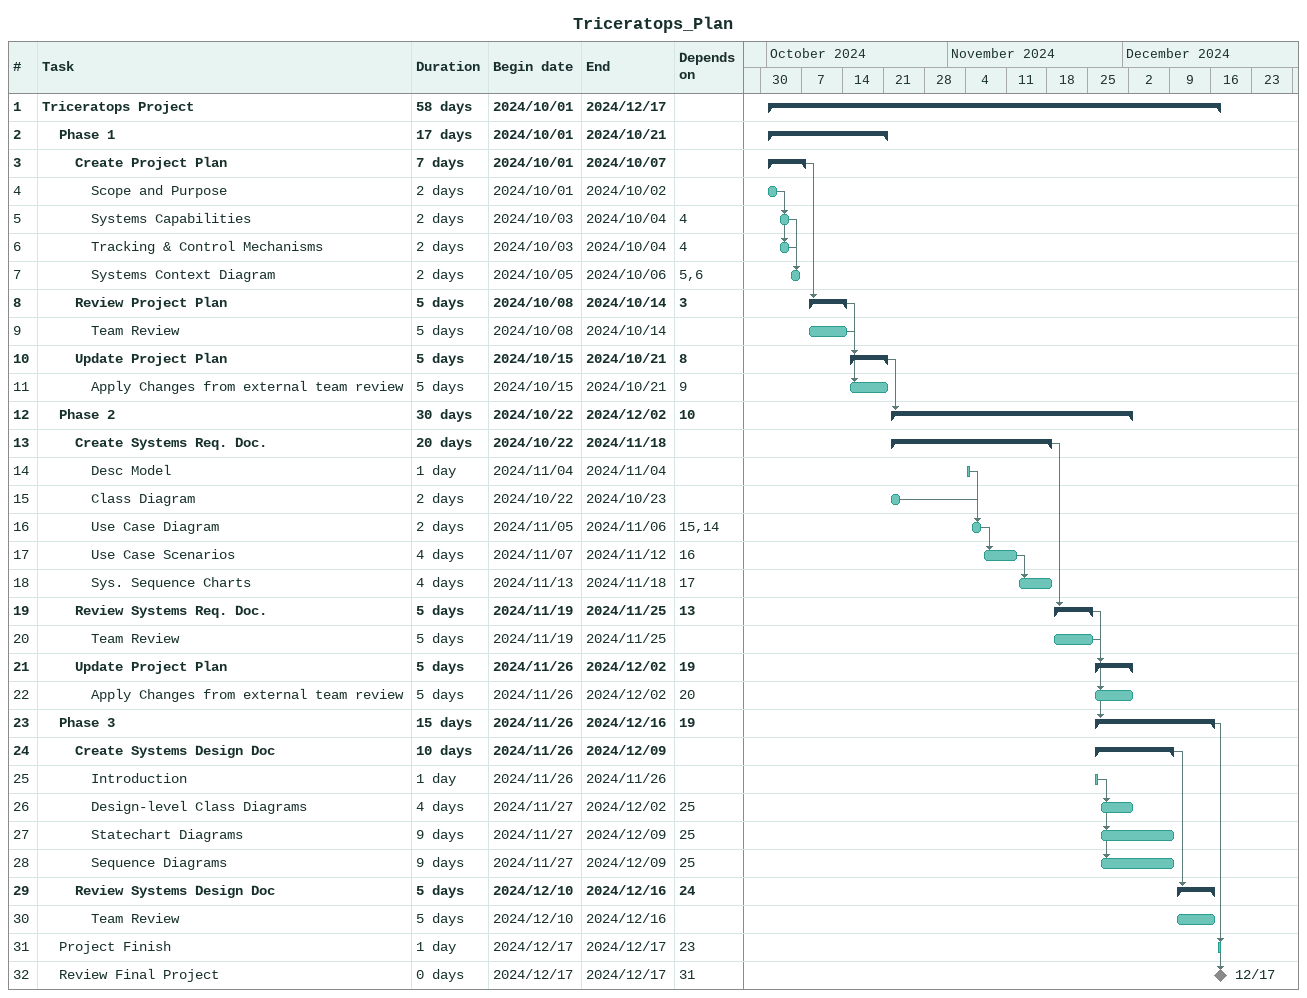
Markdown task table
Triceratops_Plan

| ID | Level | Task | Duration | Start | Finish | Predecessors |
|---|---|---|---|---|---|---|
| 1 | 1 | **Triceratops Project** | 58d | 2024-10-01 | 2024-12-17 |  |
| 2 | 2 | **Phase 1** | 17d | 2024-10-01 | 2024-10-21 |  |
| 3 | 3 | **Create Project Plan** | 7d | 2024-10-01 | 2024-10-07 |  |
| 4 | 4 | Scope and Purpose | 2d | 2024-10-01 | 2024-10-02 |  |
| 5 | 4 | Systems Capabilities | 2d | 2024-10-03 | 2024-10-04 | 4 |
| 6 | 4 | Tracking & Control Mechanisms | 2d | 2024-10-03 | 2024-10-04 | 4 |
| 7 | 4 | Systems Context Diagram | 2d | 2024-10-05 | 2024-10-06 | 5, 6 |
| 8 | 3 | **Review Project Plan** | 5d | 2024-10-08 | 2024-10-14 | 3 |
| 9 | 4 | Team Review | 5d | 2024-10-08 | 2024-10-14 |  |
| 10 | 3 | **Update Project Plan** | 5d | 2024-10-15 | 2024-10-21 | 8 |
| 11 | 4 | Apply Changes from external team review | 5d | 2024-10-15 | 2024-10-21 | 9 |
| 12 | 2 | **Phase 2** | 30d | 2024-10-22 | 2024-12-02 | 10 |
| 13 | 3 | **Create Systems Req. Doc.** | 20d | 2024-10-22 | 2024-11-18 |  |
| 14 | 4 | Desc Model | 1d | 2024-11-04 | 2024-11-04 |  |
| 15 | 4 | Class Diagram | 2d | 2024-10-22 | 2024-10-23 |  |
| 16 | 4 | Use Case Diagram | 2d | 2024-11-05 | 2024-11-06 | 15, 14 |
| 17 | 4 | Use Case Scenarios | 4d | 2024-11-07 | 2024-11-12 | 16 |
| 18 | 4 | Sys. Sequence Charts | 4d | 2024-11-13 | 2024-11-18 | 17 |
| 19 | 3 | **Review Systems Req. Doc.** | 5d | 2024-11-19 | 2024-11-25 | 13 |
| 20 | 4 | Team Review | 5d | 2024-11-19 | 2024-11-25 |  |
| 21 | 3 | **Update Project Plan** | 5d | 2024-11-26 | 2024-12-02 | 19 |
| 22 | 4 | Apply Changes from external team review | 5d | 2024-11-26 | 2024-12-02 | 20 |
| 23 | 2 | **Phase 3** | 15d | 2024-11-26 | 2024-12-16 | 19 |
| 24 | 3 | **Create Systems Design Doc** | 10d | 2024-11-26 | 2024-12-09 |  |
| 25 | 4 | Introduction | 1d | 2024-11-26 | 2024-11-26 |  |
| 26 | 4 | Design-level Class Diagrams | 4d | 2024-11-27 | 2024-12-02 | 25 |
| 27 | 4 | Statechart Diagrams | 9d | 2024-11-27 | 2024-12-09 | 25 |
| 28 | 4 | Sequence Diagrams | 9d | 2024-11-27 | 2024-12-09 | 25 |
| 29 | 3 | **Review Systems Design Doc** | 5d | 2024-12-10 | 2024-12-16 | 24 |
| 30 | 4 | Team Review | 5d | 2024-12-10 | 2024-12-16 |  |
| 31 | 2 | Project Finish | 1d | 2024-12-17 | 2024-12-17 | 23 |
| 32 | 2 | Review Final Project | 0d | 2024-12-17 | 2024-12-17 | 31 |
